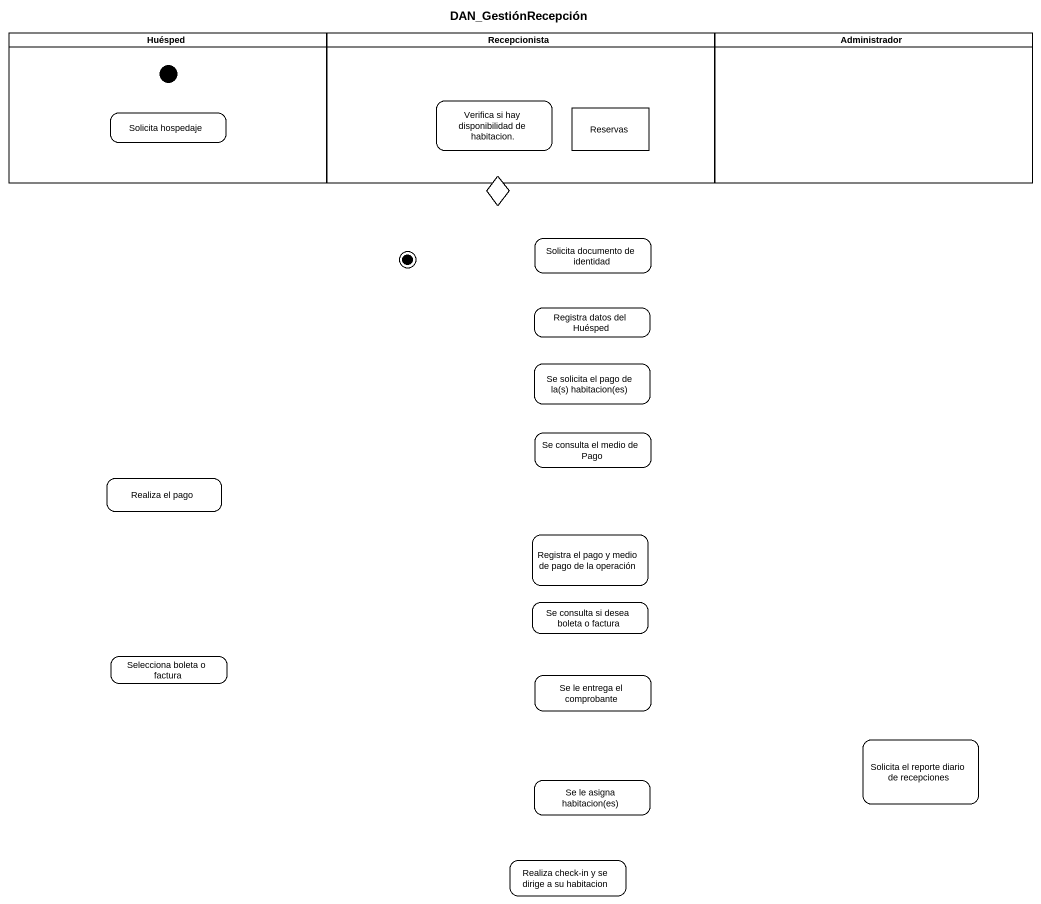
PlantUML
@startuml
title DAN_GestiónRecepción
hide empty description
state Huésped <<partition>> {
  state initial1 <<start>>
  state "Solicita hospedaje" as Solicita_hospedaje
}
state Recepcionista <<partition>> {
  state "Verifica si hay disponibilidad de habitacion." as Verifica_si_hay
  state Reservas <<object>>
}
state Administrador <<partition>>
state choice1 <<choice>>
state final1 <<end>>
state "Solicita documento de identidad" as Solicita_documento_de
state "Registra datos del Huésped" as Registra_datos_del_Huésped
state "Se solicita el pago de la(s) habitacion(es)" as Se_solicita_el_pago_de_la_s
state "Se consulta el medio de Pago" as Se_consulta_el_medio_de_Pago
state "Realiza el pago" as Realiza_el_pago
state "Registra el pago y medio de pago de la operación" as Registra_el_pago_y_medio_de
state "Se consulta si desea boleta o factura" as Se_consulta_si_desea_boleta
state "Selecciona boleta o factura" as Selecciona_boleta_o_factura
state "Se le entrega el comprobante" as Se_le_entrega_el_comprobante
state "Solicita el reporte diario de recepciones" as Solicita_el_reporte_diario
state "Se le asigna habitacion(es)" as Se_le_asigna_habitacion_es
state "Realiza check-in y se dirige a su habitacion" as Realiza_check_in_y_se
@enduml
